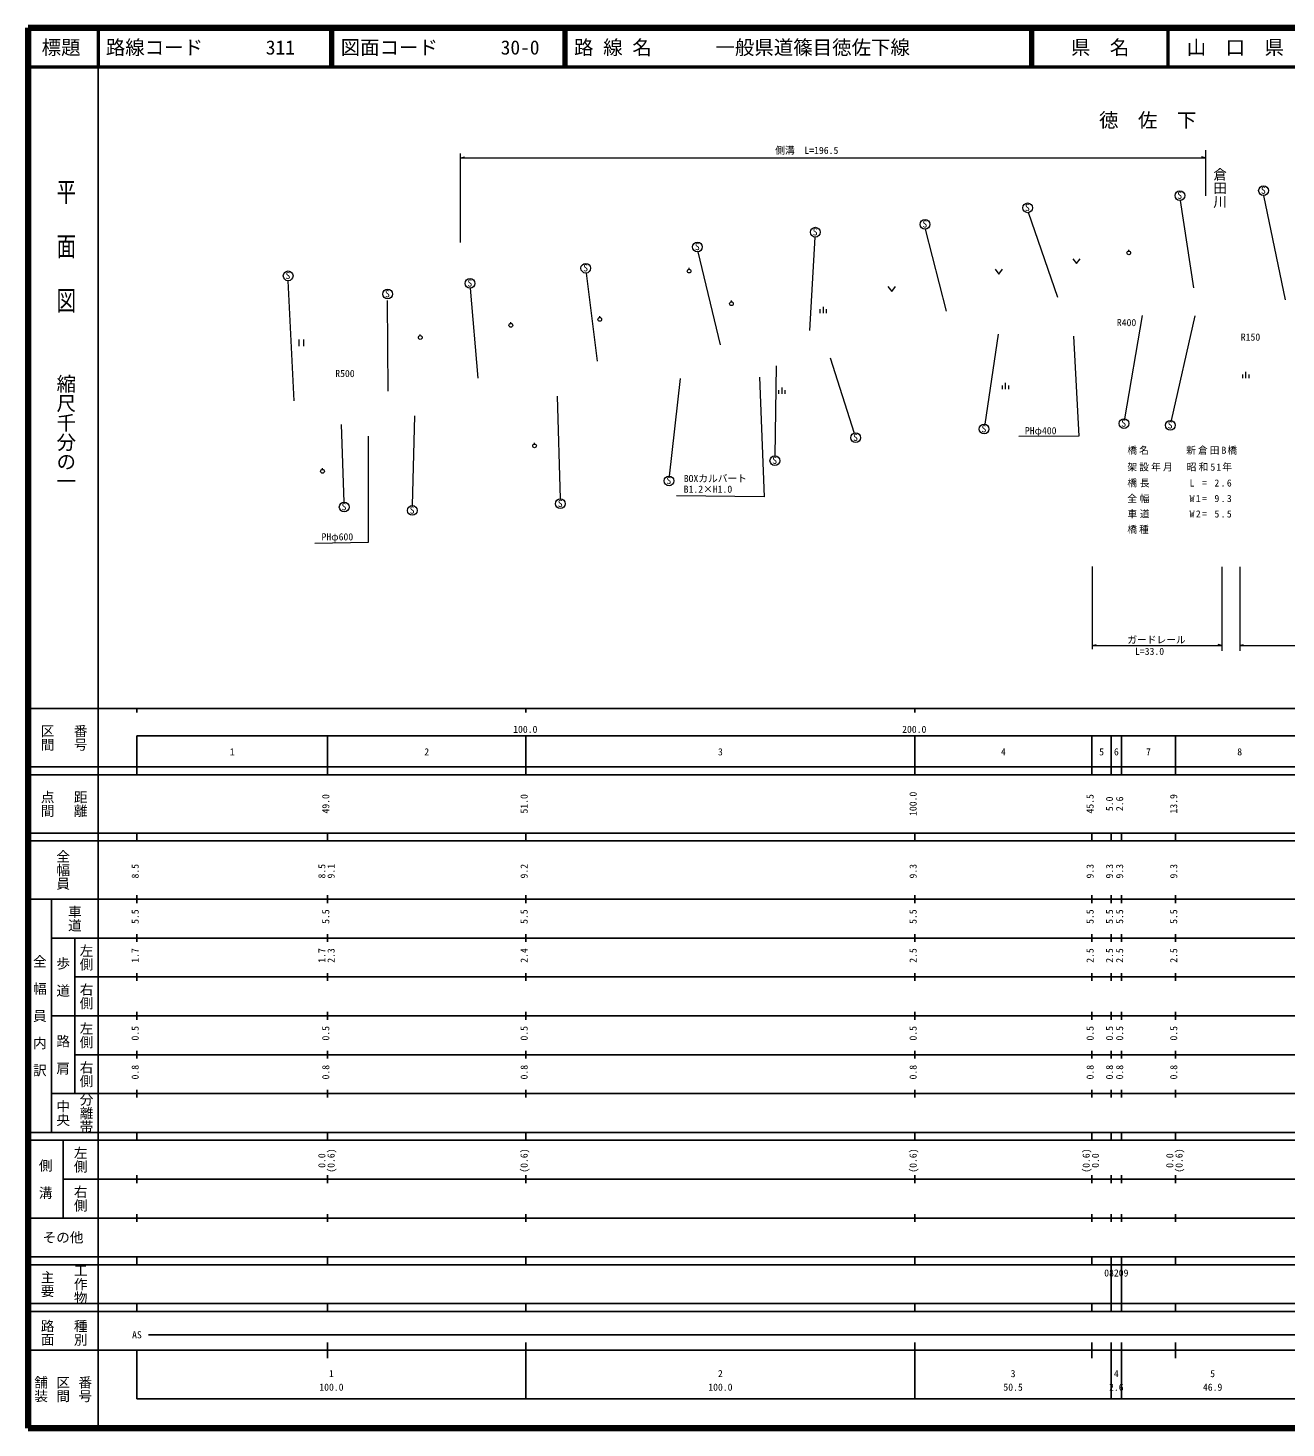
# Model space of a CAD drawing. Units: millimetres on the paper, with parts at other scales. Extents: x 40 to 680, y 20 to 380.
# Drawn here: x 40 to 363.4, y 20 to 380 of the extents above; entities that cross this region are included whole.
import ezdxf
from ezdxf.enums import TextEntityAlignment as Align

# ---------------------------------------------------------------- set-up
doc = ezdxf.new("R2010")
doc.units = ezdxf.units.MM
for name, color, linetype, lineweight in [('M-BGD', 7, 'Continuous', 13), ('M-STR-HTXT', 7, 'Continuous', 13), ('M-TTL', 2, 'Continuous', 140), ('M-TTL-BAND', 7, 'Continuous', 25), ('M-TTL-LINE', 7, 'Continuous', 50)]:
    doc.layers.add(name, color=color, linetype=linetype, lineweight=lineweight)
doc.layers.add('M-BMK-HTXT', color=7, linetype='Continuous')
doc.layers.add('M-TTL-TXT', color=7, linetype='Continuous')
doc.styles.add('@ＭＳ ゴシック', font='')
doc.styles.add('ＭＳ ゴシック', font='')
doc.styles.get('@ＭＳ ゴシック').set_extended_font_data('@MS Gothic')
doc.styles.get('ＭＳ ゴシック').set_extended_font_data('MS Gothic')

msp = doc.modelspace()

# ---------------------------------------------------------------- linework, layer by layer
at = {"layer": 'M-BGD'}
for p, q in [((339.698, 313.149), (336.281, 335.655)), ((363.26, 310.104), (357.723, 336.95)), ((304.717, 310.667), (297.241, 332.538)), ((276.136, 307.15), (270.701, 328.264)), ((241.006, 302.174), (242.388, 326.243)), ((218.053, 298.518), (212.265, 322.459)), ((308.602, 320.684), (309.558, 319.41)), ((309.558, 319.41), (310.513, 320.684)), ((322.992, 322.657), (322.992, 322.982)), ((186.431, 294.35), (183.548, 316.99)), ((209.957, 317.977), (209.957, 318.302)), ((288.618, 317.963), (289.574, 316.689)), ((289.574, 316.689), (290.529, 317.963)), ((108.422, 284.16), (106.911, 315.016)), ((261.083, 313.501), (262.038, 312.227)), ((262.038, 312.227), (262.994, 313.501)), ((132.557, 286.619), (132.422, 309.955)), ((155.689, 289.957), (153.773, 313.084)), ((220.841, 309.596), (220.841, 309.921)), ((243.692, 306.703), (243.692, 307.678)), ((244.505, 306.703), (244.505, 308.328)), ((245.317, 306.703), (245.317, 307.678)), ((326.469, 306.088), (321.915, 279.527)), ((164.137, 304.046), (164.137, 304.371)), ((186.993, 305.57), (186.993, 305.895)), ((339.955, 305.982), (333.906, 279.071)), ((109.629, 299.861), (109.629, 298.171)), ((110.897, 298.171), (110.897, 299.861)), ((140.847, 300.89), (140.847, 301.215)), ((289.39, 301.24), (285.954, 278.1)), ((232.318, 293.117), (232.033, 269.986)), ((246.201, 295.171), (252.402, 275.829)), ((207.671, 289.909), (204.814, 264.799)), ((290.497, 287.124), (290.497, 288.099)), ((291.309, 287.124), (291.309, 288.749)), ((292.122, 287.124), (292.122, 288.099)), ((352.315, 289.954), (352.315, 290.929)), ((353.127, 289.954), (353.127, 291.579)), ((353.94, 289.954), (353.94, 290.929)), ((176.061, 285.287), (176.776, 258.908)), ((233.032, 285.927), (233.032, 286.902)), ((233.844, 285.927), (233.844, 287.552)), ((234.657, 285.927), (234.657, 286.902)), ((120.493, 278.064), (121.212, 258.069)), ((139.34, 280.298), (138.748, 257.192)), ((170.232, 273.028), (170.232, 273.353)), ((115.706, 266.498), (115.706, 266.823))]:
    msp.add_line(p, q, dxfattribs=at)
for centre, radius in [((357.636, 338.197), 1.25), ((296.973, 333.759), 1.25), ((336.13, 336.896), 1.25), ((242.413, 327.493), 1.25), ((270.621, 329.512), 1.25), ((212.11, 323.7), 1.25), ((322.992, 322.169), 0.487), ((106.879, 316.265), 1.25), ((183.396, 318.231), 1.25), ((209.957, 317.489), 0.487), ((153.643, 314.327), 1.25), ((132.447, 311.576), 1.25), ((220.841, 309.109), 0.487), ((164.137, 303.558), 0.487), ((186.993, 305.082), 0.487), ((140.847, 300.402), 0.487), ((285.808, 276.859), 1.25), ((321.742, 278.289), 1.25), ((333.671, 277.843), 1.25), ((252.8, 274.644), 1.25), ((170.232, 272.54), 0.487), ((115.706, 266.01), 0.487), ((232.005, 268.737), 1.25), ((204.797, 263.549), 1.25), ((121.287, 256.821), 1.25), ((138.791, 255.943), 1.25), ((176.879, 257.662), 1.25)]:
    msp.add_circle(centre, radius, dxfattribs=at)
at = {"layer": 'M-STR-HTXT'}
for p, q in [((151.18, 324.822), (151.18, 347.689)), ((151.18, 346.63), (152.18, 346.88)), ((151.18, 346.63), (342.687, 346.63)), ((342.687, 346.63), (341.687, 346.88)), ((342.694, 348.544), (342.694, 336.873)), ((313.599, 241.515), (313.599, 220.285)), ((346.945, 241.426), (346.945, 219.837)), ((351.502, 241.426), (351.502, 219.837)), ((313.599, 221.21), (314.599, 221.46)), ((313.599, 221.21), (346.945, 221.21)), ((346.945, 221.21), (345.945, 221.46)), ((351.502, 221.21), (352.502, 221.46)), ((351.502, 221.21), (445.319, 221.21))]:
    msp.add_line(p, q, dxfattribs=at)
for points in [[(308.825, 300.772), (310.128, 275.074), (294.746, 274.977)], [(228.021, 290.251), (229.262, 259.455), (206.721, 259.697)], [(127.413, 275.03), (127.434, 247.668), (113.721, 247.451)]]:
    msp.add_lwpolyline(points, dxfattribs=at)
at = {"layer": 'M-TTL'}
for p, q in [((40, 380), (40, 20)), ((680, 380), (40, 380)), ((40, 20), (680, 20))]:
    msp.add_line(p, q, dxfattribs=at)
at = {"layer": 'M-TTL-BAND'}
for p, q in [((58, 370), (58, 20)), ((40, 205), (579, 205)), ((68, 205), (68, 204)), ((168, 205), (168, 204)), ((268, 205), (268, 204)), ((68, 198), (579, 198)), ((68, 198), (68, 188)), ((117, 188), (117, 198)), ((168, 188), (168, 198)), ((268, 188), (268, 198)), ((313.5, 188), (313.5, 198)), ((318.5, 188), (318.5, 198)), ((321.1, 188), (321.1, 198)), ((335, 188), (335, 198)), ((40, 190), (579, 190)), ((40, 188), (579, 188)), ((40, 173), (579, 173)), ((68, 171), (68, 173)), ((117, 171), (117, 173)), ((168, 171), (168, 173)), ((268, 171), (268, 173)), ((313.5, 171), (313.5, 173)), ((318.5, 171), (318.5, 173)), ((321.1, 171), (321.1, 173)), ((335, 171), (335, 173)), ((40, 171), (579, 171)), ((40, 156), (579, 156)), ((46, 96), (46, 156)), ((68, 155), (68, 157)), ((117, 155), (117, 157)), ((168, 155), (168, 157)), ((268, 155), (268, 157)), ((313.5, 155), (313.5, 157)), ((318.5, 155), (318.5, 157)), ((321.1, 155), (321.1, 157)), ((335, 155), (335, 157)), ((46, 146), (579, 146)), ((52, 146), (52, 106)), ((68, 145), (68, 147)), ((117, 145), (117, 147)), ((168, 145), (168, 147)), ((268, 145), (268, 147)), ((313.5, 145), (313.5, 147)), ((318.5, 145), (318.5, 147)), ((321.1, 145), (321.1, 147)), ((335, 145), (335, 147)), ((68, 135), (68, 137)), ((117, 135), (117, 137)), ((168, 135), (168, 137)), ((268, 135), (268, 137)), ((313.5, 135), (313.5, 137)), ((318.5, 135), (318.5, 137)), ((321.1, 135), (321.1, 137)), ((335, 135), (335, 137)), ((52, 136), (579, 136)), ((46, 126), (579, 126)), ((68, 125), (68, 127)), ((117, 125), (117, 127)), ((168, 125), (168, 127)), ((268, 125), (268, 127)), ((313.5, 125), (313.5, 127)), ((318.5, 125), (318.5, 127)), ((321.1, 125), (321.1, 127)), ((335, 125), (335, 127)), ((52, 116), (579, 116)), ((68, 115), (68, 117)), ((117, 115), (117, 117)), ((168, 115), (168, 117)), ((268, 115), (268, 117)), ((313.5, 115), (313.5, 117)), ((318.5, 115), (318.5, 117)), ((321.1, 115), (321.1, 117)), ((335, 115), (335, 117)), ((46, 106), (579, 106)), ((68, 105), (68, 107)), ((117, 105), (117, 107)), ((168, 105), (168, 107)), ((268, 105), (268, 107)), ((313.5, 105), (313.5, 107)), ((318.5, 105), (318.5, 107)), ((321.1, 105), (321.1, 107)), ((335, 105), (335, 107)), ((40, 96), (579, 96)), ((40, 94), (579, 94)), ((49, 94), (49, 74)), ((68, 94), (68, 96)), ((117, 94), (117, 96)), ((168, 94), (168, 96)), ((268, 94), (268, 96)), ((313.5, 94), (313.5, 96)), ((318.5, 94), (318.5, 96)), ((321.1, 94), (321.1, 96)), ((335, 94), (335, 96)), ((49, 84), (579, 84)), ((68, 83), (68, 85)), ((117, 83), (117, 85)), ((168, 83), (168, 85)), ((268, 83), (268, 85)), ((313.5, 83), (313.5, 85)), ((318.5, 83), (318.5, 85)), ((321.1, 83), (321.1, 85)), ((335, 83), (335, 85)), ((40, 74), (579, 74)), ((68, 73), (68, 75)), ((117, 73), (117, 75)), ((168, 73), (168, 75)), ((268, 73), (268, 75)), ((313.5, 73), (313.5, 75)), ((318.5, 73), (318.5, 75)), ((321.1, 73), (321.1, 75)), ((335, 73), (335, 75)), ((40, 64), (579, 64)), ((40, 62), (579, 62)), ((68, 62), (68, 64)), ((117, 62), (117, 64)), ((168, 62), (168, 64)), ((268, 62), (268, 64)), ((313.5, 62), (313.5, 64)), ((318.5, 62), (318.5, 64)), ((318.5, 52), (318.5, 62)), ((321.1, 62), (321.1, 64)), ((321.1, 52), (321.1, 62)), ((335, 62), (335, 64)), ((40, 52), (579, 52)), ((68, 50), (68, 52)), ((117, 50), (117, 52)), ((168, 50), (168, 52)), ((268, 50), (268, 52)), ((313.5, 50), (313.5, 52)), ((318.5, 50), (318.5, 52)), ((321.1, 50), (321.1, 52)), ((335, 50), (335, 52)), ((40, 50), (579, 50)), ((71, 44), (526.5, 44)), ((40, 40), (579, 40)), ((68, 40), (68, 27.5)), ((117, 38), (117, 42)), ((168, 27.5), (168, 42)), ((268, 27.5), (268, 42)), ((313.5, 38), (313.5, 42)), ((318.5, 27.5), (318.5, 42)), ((321.1, 27.5), (321.1, 42)), ((335, 38), (335, 42)), ((68, 27.5), (579, 27.5))]:
    msp.add_line(p, q, dxfattribs=at)
at = {"layer": 'M-TTL-LINE'}
for p, q in [((58, 380), (58, 370)), ((117.75, 380), (117.75, 370)), ((118.25, 380), (118.25, 370)), ((177.75, 380), (177.75, 370)), ((178.25, 380), (178.25, 370)), ((297.75, 380), (297.75, 370)), ((298.25, 380), (298.25, 370)), ((333, 380), (333, 370)), ((40, 370), (680, 370))]:
    msp.add_line(p, q, dxfattribs=at)

# ---------------------------------------------------------------- texts
at = {"layer": 'M-BGD', "style": '@ＭＳ ゴシック'}
msp.add_text('倉田川', height=2.566, rotation=270, dxfattribs=at).set_placement((344.384, 344.124), align=Align.BOTTOM_LEFT)
at = {"layer": 'M-BGD', "style": 'ＭＳ ゴシック'}
for s, p in [('S', (356.957, 336.824)), ('S', (335.451, 335.522)), ('S', (296.295, 332.386)), ('S', (241.735, 326.119)), ('S', (269.943, 328.138)), ('S', (211.431, 322.326)), ('S', (106.2, 314.892)), ('S', (182.718, 316.857)), ('S', (152.964, 312.953)), ('S', (131.768, 310.202)), ('R400', (319.93, 302.795)), ('R150', (351.798, 299.058)), ('R500', (118.987, 289.689)), ('S', (285.129, 275.485)), ('S', (321.063, 276.915)), ('S', (332.992, 276.47)), ('S', (252.121, 273.271)), ('S', (231.327, 267.363)), ('S', (204.119, 262.176)), ('S', (120.608, 255.447)), ('S', (138.113, 254.569)), ('S', (176.2, 256.289))]:
    msp.add_text(s, height=1.833, dxfattribs=at).set_placement(p, align=Align.BOTTOM_LEFT)
at = {"layer": 'M-BMK-HTXT', "style": 'ＭＳ ゴシック'}
msp.add_text('徳\u3000佐\u3000下', height=3.666, dxfattribs=at).set_placement((315.347, 353.369), align=Align.BOTTOM_LEFT)
at = {"layer": 'M-STR-HTXT', "style": 'ＭＳ ゴシック'}
for s, p in [('側溝\u3000L=196.5', (232.099, 347.073)), ('PHφ400', (296.282, 274.987)), ('BOXカルバート', (208.588, 262.688)), ('B1.2×H1.0', (208.576, 259.943)), ('PHφ600', (115.466, 247.687)), ('ガードレール', (322.628, 221.21)), ('L=33.0', (324.594, 218.249))]:
    msp.add_text(s, height=1.833, dxfattribs=at).set_placement(p, align=Align.BOTTOM_LEFT)
at = {"layer": 'M-STR-HTXT', "char_height": 1.833, "attachment_point": 7, "style": 'ＭＳ ゴシック'}
for s, insert in [('\\T1.21;橋名\u3000\u3000\u3000新倉田B橋', (322.63, 270.272)), ('\\T1.22;架設年月\u3000昭和51年', (322.63, 265.976)), ('\\T1.28;橋長\u3000\u3000\u3000L\\~=\\~2.6', (322.63, 261.878)), ('\\T1.28;全幅\u3000\u3000\u3000W1=\\~9.3', (322.63, 257.898)), ('\\T1.28;車道\u3000\u3000\u3000W2=\\~5.5', (322.63, 253.918)), ('\\T1.2;橋種', (322.63, 249.938))]:
    msp.add_mtext(s, dxfattribs=dict(at, insert=insert))
at = {"layer": 'M-TTL-BAND', "style": '@ＭＳ ゴシック', "width": 1.4}
msp.add_text('平  面  図', height=3.666, rotation=270, dxfattribs=at).set_placement((49.777, 306.475), align=Align.MIDDLE_RIGHT)
at = {"layer": 'M-TTL-BAND', "style": '@ＭＳ ゴシック'}
msp.add_text('縮尺千分の一', height=3.666, rotation=270, dxfattribs=at).set_placement((49.777, 261.03), align=Align.MIDDLE_RIGHT)
for s, p in [('区間', (45, 197.5)), ('番号', (53.5, 197.5)), ('点間', (45, 180.5)), ('距離', (53.5, 180.5)), ('全幅員', (49, 163.5)), ('車道', (52, 151)), ('左側', (55, 141)), ('全\u3000幅\u3000員\u3000内\u3000訳', (43, 126)), ('歩\u3000道', (49, 136)), ('右側', (55, 131)), ('左側', (55, 121)), ('路\u3000肩', (49, 116)), ('右側', (55, 111)), ('分離帯', (55, 101)), ('中央', (49, 101)), ('左側', (53.5, 89)), ('側\u3000溝', (44.5, 84)), ('右側', (53.5, 79)), ('工作物', (53.5, 57)), ('主要', (45, 57)), ('路面', (45, 44.5)), ('種別', (53.5, 44.5)), ('舗装', (43.333, 30)), ('区間', (49, 30)), ('番号', (54.667, 30))]:
    msp.add_text(s, height=2.566, rotation=270, dxfattribs=at).set_placement(p, align=Align.MIDDLE_CENTER)
at = {"layer": 'M-TTL-BAND', "style": 'ＭＳ ゴシック'}
for s, p in [('100.0', (167.844, 198.195)), ('200.0', (267.844, 198.195)), ('1', (92.5, 192.405)), ('2', (142.5, 192.405)), ('3', (218, 192.405)), ('4', (290.75, 192.405)), ('5', (316, 192.405)), ('6', (319.8, 192.405)), ('7', (328.05, 192.405)), ('8', (351.5, 192.405)), ('AS', (68, 42.5)), ('1', (118, 32.523)), ('2', (218, 32.523)), ('3', (293.25, 32.523)), ('4', (319.8, 32.523)), ('5', (344.55, 32.523)), ('100.0', (118, 29.033)), ('100.0', (218, 29.033)), ('50.5', (293.25, 29.033)), ('2.6', (319.8, 29.033)), ('46.9', (344.55, 29.033))]:
    msp.add_text(s, height=1.833, dxfattribs=at).set_placement(p, align=Align.BOTTOM_CENTER)
for s, p in [('49.0', (118, 180.5)), ('51.0', (169, 180.5)), ('100.0', (269, 180.5)), ('45.5', (314.5, 180.5)), ('5.0', (319.5, 180.5)), ('2.6', (322.1, 180.5)), ('13.9', (336, 180.5)), ('8.5', (69, 163.174)), ('8.5', (117, 163.174)), ('9.1', (119.37, 163.174)), ('9.2', (169, 163.174)), ('9.3', (269, 163.174)), ('9.3', (314.5, 163.174)), ('9.3', (319.5, 163.174)), ('9.3', (322.1, 163.174)), ('9.3', (336, 163.174)), ('5.5', (69, 151.5)), ('5.5', (118, 151.5)), ('5.5', (169, 151.5)), ('5.5', (269, 151.5)), ('5.5', (314.5, 151.5)), ('5.5', (319.5, 151.5)), ('5.5', (322.1, 151.5)), ('5.5', (336, 151.5)), ('1.7', (69, 141.5)), ('1.7', (117, 141.5)), ('2.3', (119.37, 141.5)), ('2.4', (169, 141.5)), ('2.5', (269, 141.5)), ('2.5', (314.5, 141.5)), ('2.5', (319.5, 141.5)), ('2.5', (322.1, 141.5)), ('2.5', (336, 141.5)), ('0.5', (69, 121.5)), ('0.5', (118, 121.5)), ('0.5', (169, 121.5)), ('0.5', (269, 121.5)), ('0.5', (314.5, 121.5)), ('0.5', (319.5, 121.5)), ('0.5', (322.1, 121.5)), ('0.5', (336, 121.5)), ('0.8', (69, 111.5)), ('0.8', (118, 111.5)), ('0.8', (169, 111.5)), ('0.8', (269, 111.5)), ('0.8', (314.5, 111.5)), ('0.8', (319.5, 111.5)), ('0.8', (322.1, 111.5)), ('0.8', (336, 111.5)), ('0.0', (117, 88.764)), ('(0.6)', (119.37, 88.764)), ('(0.6)', (169, 88.764)), ('(0.6)', (269, 88.764)), ('(0.6)', (313.5, 88.764)), ('0.0', (315.87, 88.764)), ('0.0', (335, 88.764)), ('(0.6)', (337.37, 88.764))]:
    msp.add_text(s, height=1.833, rotation=90, dxfattribs=at).set_placement(p, align=Align.BOTTOM_CENTER)
msp.add_text('その他', height=2.566, dxfattribs=at).set_placement((49, 69), align=Align.MIDDLE_CENTER)
msp.add_text('08209', height=1.833, dxfattribs=at).set_placement((316.675, 58.405), align=Align.BOTTOM_LEFT)
at = {"layer": 'M-TTL-TXT', "style": 'ＭＳ ゴシック'}
for s, p in [('標題', (48.5, 375)), ('県\u3000名', (315.625, 375)), ('山\u3000口\u3000県', (350.375, 375))]:
    msp.add_text(s, height=3.666, dxfattribs=at).set_placement(p, align=Align.MIDDLE_CENTER)
for s, p in [('路線コード', (60, 375)), ('311', (101.142, 375)), ('図面コード', (120.38, 375)), ('30-0', (161.521, 375)), ('路 線 名', (180.38, 375)), ('一般県道篠目徳佐下線', (216.734, 375))]:
    msp.add_text(s, height=3.666, dxfattribs=at).set_placement(p, align=Align.MIDDLE_LEFT)

doc.saveas('drawing.dxf')
